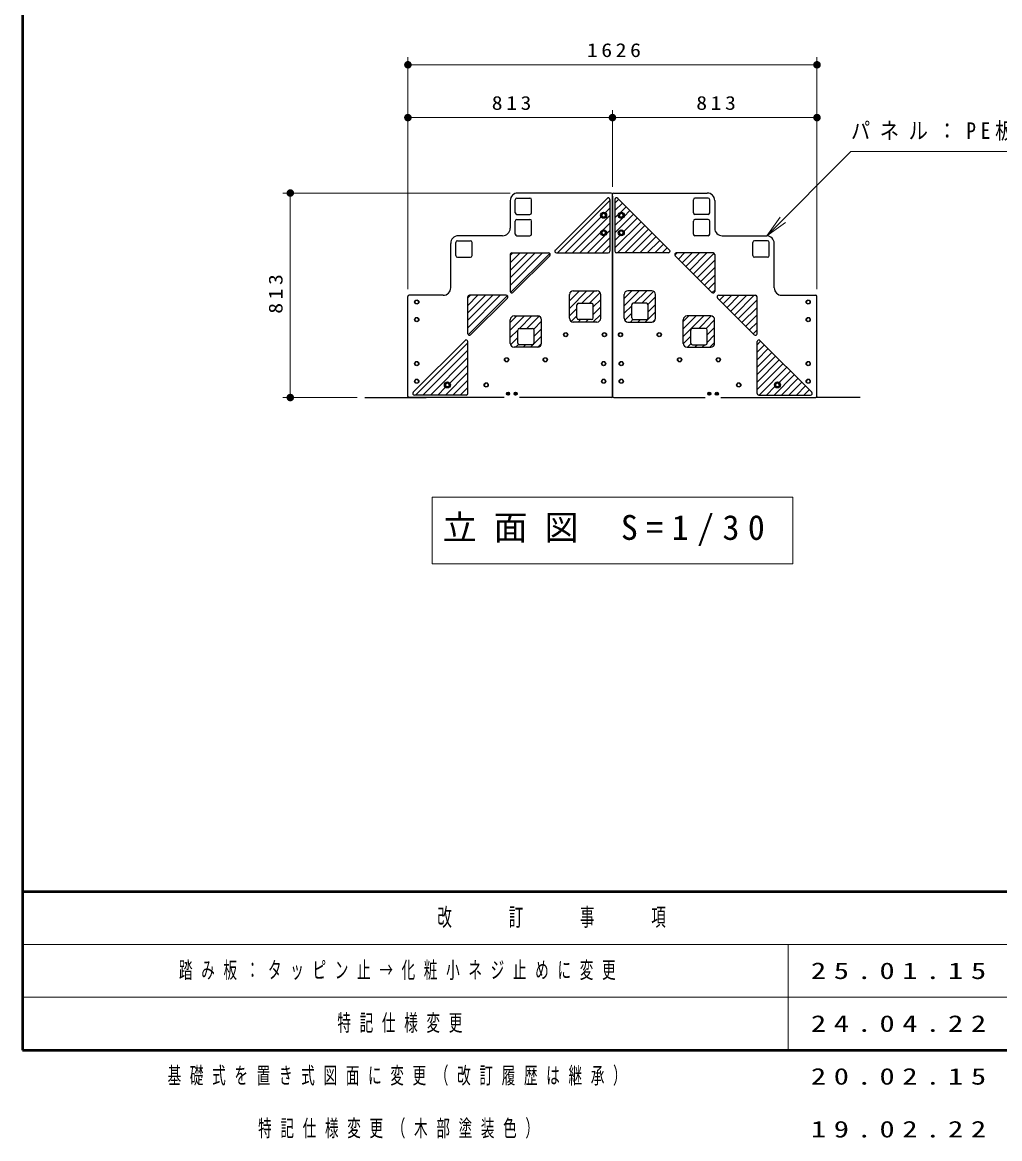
# Model space of a CAD drawing. Units: millimetres on the paper, with parts at other scales. Extents: x -385 to 0, y -12 to 267.
# Drawn here: x -385 to -255.5, y -11.7 to 136.2 of the extents above; entities that cross this region are included whole.
import ezdxf

# ---------------------------------------------------------------- set-up
doc = ezdxf.new("R2010")
doc.units = ezdxf.units.MM
doc.linetypes.add('USER3', pattern=[8, 3, -1, 1, -1, 1, -1])
doc.layers.add('1_30', color=1, linetype='Continuous', lineweight=25)
doc.layers.add('LY_3', color=7, linetype='Continuous', lineweight=13)
doc.layers.add('LY_4', color=7, linetype='Continuous')
doc.styles.add('ＭＳ ゴシック', font='')
doc.styles.get('ＭＳ ゴシック').set_extended_font_data('MS Gothic')

# ---------------------------------------------------------------- blocks, each defined once
blk = doc.blocks.new('filled_dot')
at = {"color": 0, "linetype": 'Continuous', "lineweight": -2, "const_width": 1.25}
blk.add_lwpolyline([(-0.625, 0, 1), (0.625, 0, 1)], format="xyb", close=True, dxfattribs=at)

msp = doc.modelspace()

# ---------------------------------------------------------------- linework, layer by layer
at = {"layer": '1_30', "color": 7, "lineweight": 13}
for p, q in [((-333.904, 124.609), (-333.904, 131.609)), ((-333.904, 130.609), (-279.692, 130.609)), ((-279.692, 100.889), (-279.692, 131.609)), ((-333.904, 100.889), (-333.904, 124.609)), ((-306.798, 114.442), (-306.798, 124.609)), ((-306.798, 114.442), (-306.798, 124.609)), ((-279.692, 100.889), (-279.692, 124.609)), ((-333.904, 123.609), (-306.798, 123.609)), ((-306.798, 123.609), (-279.692, 123.609)), ((-320.351, 113.609), (-350.49, 113.609)), ((-349.49, 86.503), (-349.49, 113.609)), ((-286.359, 107.942), (-284.591, 110.417)), ((-286.359, 107.942), (-284.238, 110.063)), ((-283.884, 109.71), (-286.359, 107.942)), ((-340.63, 86.503), (-350.49, 86.503)), ((-330.698, 73.278), (-330.698, 64.478)), ((-282.898, 73.278), (-330.698, 73.278)), ((-282.898, 64.478), (-282.898, 73.278)), ((-330.698, 64.478), (-282.898, 64.478))]:
    msp.add_line(p, q, dxfattribs=at)
at = {"layer": '1_30'}
for p, q in [((-320.351, 112.609), (-320.351, 108.942)), ((-319.684, 110.992), (-319.684, 112.725)), ((-319.468, 112.942), (-317.734, 112.942)), ((-306.965, 113.609), (-319.351, 113.609)), ((-317.518, 110.992), (-317.518, 112.725)), ((-307.501, 112.905), (-314.367, 106.039)), ((-307.132, 112.752), (-307.132, 105.886)), ((-306.798, 86.669), (-306.798, 113.442)), ((-306.798, 86.669), (-306.798, 113.442)), ((-306.632, 113.609), (-294.245, 113.609)), ((-306.465, 112.752), (-306.465, 105.886)), ((-306.095, 112.905), (-299.229, 106.039)), ((-296.079, 110.992), (-296.079, 112.725)), ((-294.129, 112.942), (-295.862, 112.942)), ((-293.912, 110.992), (-293.912, 112.725)), ((-293.245, 112.609), (-293.245, 108.942)), ((-319.684, 108.159), (-319.684, 109.892)), ((-319.468, 110.775), (-317.734, 110.775)), ((-319.468, 110.109), (-317.734, 110.109)), ((-317.518, 108.159), (-317.518, 109.892)), ((-296.079, 108.159), (-296.079, 109.892)), ((-294.129, 110.775), (-295.862, 110.775)), ((-294.129, 110.109), (-295.862, 110.109)), ((-293.912, 108.159), (-293.912, 109.892)), ((-328.237, 101.056), (-328.237, 106.942)), ((-327.571, 105.325), (-327.571, 107.059)), ((-327.354, 107.275), (-325.621, 107.275)), ((-321.351, 107.942), (-327.237, 107.942)), ((-325.404, 105.325), (-325.404, 107.059)), ((-319.468, 107.942), (-317.734, 107.942)), ((-294.129, 107.942), (-295.862, 107.942)), ((-292.245, 107.942), (-286.359, 107.942)), ((-288.192, 105.325), (-288.192, 107.059)), ((-286.242, 107.275), (-287.976, 107.275)), ((-286.026, 105.325), (-286.026, 107.059)), ((-285.359, 101.056), (-285.359, 106.942)), ((-327.354, 105.109), (-325.621, 105.109)), ((-320.351, 105.453), (-320.351, 100.579)), ((-320.134, 105.669), (-315.26, 105.669)), ((-315.107, 105.3), (-319.981, 100.426)), ((-314.214, 105.669), (-307.348, 105.669)), ((-299.382, 105.669), (-306.248, 105.669)), ((-298.489, 105.3), (-293.615, 100.426)), ((-293.462, 105.669), (-298.336, 105.669)), ((-293.245, 105.453), (-293.245, 100.579)), ((-286.242, 105.109), (-287.976, 105.109)), ((-312.006, 100.653), (-308.857, 100.653)), ((-301.59, 100.653), (-304.74, 100.653)), ((-333.904, 86.669), (-333.904, 99.889)), ((-329.237, 100.056), (-333.737, 100.056)), ((-325.965, 94.965), (-325.965, 99.839)), ((-320.874, 100.056), (-325.748, 100.056)), ((-320.721, 99.686), (-325.595, 94.812)), ((-312.506, 97.003), (-312.506, 100.153)), ((-308.357, 97.003), (-308.357, 100.153)), ((-305.24, 97.003), (-305.24, 100.153)), ((-301.09, 97.003), (-301.09, 100.153)), ((-292.875, 99.686), (-288.001, 94.812)), ((-292.722, 100.056), (-287.848, 100.056)), ((-287.632, 94.965), (-287.632, 99.839)), ((-284.359, 100.056), (-279.859, 100.056)), ((-279.692, 86.669), (-279.692, 99.889)), ((-311.515, 97.053), (-311.515, 98.786)), ((-311.298, 99.003), (-309.565, 99.003)), ((-309.348, 97.053), (-309.348, 98.786)), ((-304.248, 97.053), (-304.248, 98.786)), ((-302.298, 99.003), (-304.032, 99.003)), ((-302.082, 97.053), (-302.082, 98.786)), ((-320.34, 93.669), (-320.34, 96.819)), ((-319.84, 97.319), (-316.69, 97.319)), ((-316.19, 93.669), (-316.19, 96.819)), ((-308.857, 96.503), (-312.006, 96.503)), ((-309.565, 96.836), (-311.298, 96.836)), ((-304.74, 96.503), (-301.59, 96.503)), ((-304.032, 96.836), (-302.298, 96.836)), ((-297.406, 93.669), (-297.406, 96.819)), ((-293.757, 97.319), (-296.906, 97.319)), ((-293.257, 93.669), (-293.257, 96.819)), ((-319.348, 93.719), (-319.348, 95.453)), ((-319.132, 95.669), (-317.398, 95.669)), ((-317.182, 93.719), (-317.182, 95.453)), ((-296.415, 93.719), (-296.415, 95.453)), ((-294.465, 95.669), (-296.198, 95.669)), ((-294.248, 93.719), (-294.248, 95.453)), ((-326.335, 94.072), (-333.201, 87.206)), ((-325.965, 87.053), (-325.965, 93.919)), ((-317.398, 93.503), (-319.132, 93.503)), ((-296.198, 93.503), (-294.465, 93.503)), ((-287.632, 87.053), (-287.632, 93.919)), ((-287.262, 94.072), (-280.396, 87.206)), ((-316.69, 93.169), (-319.84, 93.169)), ((-296.906, 93.169), (-293.757, 93.169)), ((-321.165, 86.503), (-333.737, 86.503)), ((-326.182, 86.836), (-333.048, 86.836)), ((-306.965, 86.503), (-319.098, 86.503)), ((-306.632, 86.503), (-294.498, 86.503)), ((-292.432, 86.503), (-279.859, 86.503)), ((-287.415, 86.836), (-280.549, 86.836))]:
    msp.add_line(p, q, dxfattribs=at)
at = {"layer": '1_30', "color": 2, "lineweight": 13}
for p, q in [((-314.069, 105.669), (-307.132, 112.607)), ((-306.465, 112.284), (-305.969, 112.78)), ((-307.745, 111.004), (-307.132, 111.617)), ((-306.465, 111.294), (-305.474, 112.285)), ((-305.706, 111.062), (-304.979, 111.79)), ((-305.262, 110.517), (-304.484, 111.295)), ((-313.079, 105.669), (-308.299, 110.45)), ((-312.089, 105.669), (-307.132, 110.627)), ((-308.04, 108.729), (-307.132, 109.637)), ((-306.465, 108.324), (-303.989, 110.8)), ((-306.465, 110.304), (-306.024, 110.744)), ((-306.465, 109.314), (-305.479, 110.3)), ((-306.465, 106.344), (-302.999, 109.81)), ((-305.277, 108.522), (-303.494, 110.305)), ((-311.099, 105.669), (-308.358, 108.411)), ((-307.595, 108.184), (-307.132, 108.647)), ((-306.15, 105.669), (-302.504, 109.315)), ((-305.16, 105.669), (-302.009, 108.82)), ((-304.17, 105.669), (-301.514, 108.325)), ((-310.109, 105.669), (-307.812, 107.966)), ((-309.119, 105.669), (-307.132, 107.657)), ((-308.129, 105.669), (-307.132, 106.667)), ((-306.465, 107.334), (-305.817, 107.982)), ((-303.18, 105.669), (-301.019, 107.83)), ((-302.19, 105.669), (-300.524, 107.335)), ((-301.2, 105.669), (-300.029, 106.84)), ((-320.351, 101.367), (-316.049, 105.669)), ((-320.351, 102.357), (-317.039, 105.669)), ((-320.351, 103.347), (-318.029, 105.669)), ((-320.351, 104.337), (-319.019, 105.669)), ((-320.351, 105.327), (-320.009, 105.669)), ((-320.295, 100.433), (-315.115, 105.614)), ((-300.21, 105.669), (-299.534, 106.345)), ((-298.534, 105.365), (-298.23, 105.669)), ((-298.05, 104.86), (-297.24, 105.669)), ((-297.555, 104.365), (-296.25, 105.669)), ((-297.06, 103.87), (-295.26, 105.669)), ((-296.565, 103.375), (-294.27, 105.669)), ((-296.07, 102.88), (-293.327, 105.622)), ((-295.575, 102.385), (-293.245, 104.714)), ((-295.08, 101.89), (-293.245, 103.724)), ((-294.585, 101.395), (-293.245, 102.735)), ((-312.506, 98.323), (-310.176, 100.653)), ((-312.506, 99.313), (-311.166, 100.653)), ((-310.836, 99.003), (-309.186, 100.653)), ((-305.24, 98.66), (-303.247, 100.653)), ((-305.24, 99.65), (-304.237, 100.653)), ((-303.907, 99.003), (-302.257, 100.653)), ((-294.09, 100.9), (-293.245, 101.745)), ((-293.593, 100.407), (-293.245, 100.755)), ((-325.965, 95.754), (-321.663, 100.056)), ((-325.965, 96.744), (-322.653, 100.056)), ((-325.965, 97.734), (-323.643, 100.056)), ((-325.965, 98.723), (-324.633, 100.056)), ((-325.965, 99.713), (-325.623, 100.056)), ((-325.909, 94.82), (-320.729, 100)), ((-312.471, 100.338), (-312.192, 100.617)), ((-309.846, 99.003), (-308.432, 100.417)), ((-309.348, 98.511), (-308.357, 99.503)), ((-302.917, 99.003), (-301.336, 100.583)), ((-302.089, 98.841), (-301.09, 99.84)), ((-292.605, 99.415), (-291.964, 100.056)), ((-292.11, 98.92), (-290.974, 100.056)), ((-291.615, 98.425), (-289.984, 100.056)), ((-291.12, 97.93), (-288.994, 100.056)), ((-290.625, 97.435), (-288.005, 100.056)), ((-290.13, 96.94), (-287.632, 99.439)), ((-312.506, 97.333), (-311.515, 98.324)), ((-309.348, 97.521), (-308.357, 98.513)), ((-305.24, 97.67), (-304.248, 98.661)), ((-305.171, 96.749), (-304.248, 97.671)), ((-302.447, 96.503), (-301.09, 97.86)), ((-302.082, 97.858), (-301.09, 98.85)), ((-289.635, 96.445), (-287.632, 98.449)), ((-320.34, 95.439), (-318.459, 97.319)), ((-320.34, 96.429), (-319.449, 97.319)), ((-319.119, 95.669), (-317.469, 97.319)), ((-318.129, 95.669), (-316.512, 97.287)), ((-317.225, 95.584), (-316.19, 96.619)), ((-312.271, 96.578), (-311.515, 97.334)), ((-311.356, 96.503), (-311.023, 96.836)), ((-310.366, 96.503), (-310.033, 96.836)), ((-309.376, 96.503), (-308.357, 97.523)), ((-304.427, 96.503), (-304.086, 96.843)), ((-303.437, 96.503), (-303.103, 96.836)), ((-301.431, 96.529), (-301.116, 96.844)), ((-297.406, 94.614), (-294.701, 97.319)), ((-297.406, 95.603), (-295.691, 97.319)), ((-297.406, 96.593), (-296.68, 97.319)), ((-295.361, 95.669), (-293.713, 97.317)), ((-294.386, 95.654), (-293.257, 96.784)), ((-289.14, 95.95), (-287.632, 97.459)), ((-288.645, 95.455), (-287.632, 96.469)), ((-320.34, 94.449), (-319.348, 95.441)), ((-317.182, 94.637), (-316.19, 95.629)), ((-294.248, 94.802), (-293.257, 95.794)), ((-294.248, 93.812), (-293.257, 94.804)), ((-288.15, 94.96), (-287.632, 95.479)), ((-332.902, 86.836), (-325.965, 93.774)), ((-320.307, 93.492), (-319.348, 94.451)), ((-319.639, 93.169), (-319.262, 93.547)), ((-318.65, 93.169), (-318.316, 93.503)), ((-317.66, 93.169), (-317.305, 93.524)), ((-317.202, 93.627), (-316.19, 94.639)), ((-316.669, 93.17), (-316.19, 93.649)), ((-297.405, 93.626), (-296.415, 94.615)), ((-296.871, 93.169), (-296.4, 93.64)), ((-295.881, 93.169), (-295.547, 93.503)), ((-294.891, 93.169), (-294.557, 93.503)), ((-293.901, 93.169), (-293.257, 93.814)), ((-287.632, 93.499), (-287.16, 93.97)), ((-287.632, 92.509), (-286.665, 93.476)), ((-331.912, 86.836), (-325.965, 92.784)), ((-330.923, 86.836), (-325.965, 91.794)), ((-287.632, 91.519), (-286.17, 92.981)), ((-287.632, 90.529), (-285.675, 92.486)), ((-287.632, 89.539), (-285.18, 91.991)), ((-328.351, 88.418), (-325.965, 90.804)), ((-287.632, 88.549), (-284.685, 91.496)), ((-287.632, 87.559), (-284.19, 91.001)), ((-287.365, 86.836), (-283.695, 90.506)), ((-328.943, 86.836), (-325.965, 89.814)), ((-327.953, 86.836), (-325.965, 88.824)), ((-285.385, 86.836), (-282.705, 89.516)), ((-284.709, 88.502), (-283.2, 90.011)), ((-284.395, 86.836), (-282.21, 89.021)), ((-329.933, 86.836), (-328.913, 87.856)), ((-326.963, 86.836), (-325.965, 87.834)), ((-286.375, 86.836), (-285.264, 87.947)), ((-283.405, 86.836), (-281.715, 88.526)), ((-282.415, 86.836), (-281.22, 88.031)), ((-281.425, 86.836), (-280.725, 87.536))]:
    msp.add_line(p, q, dxfattribs=at)
at = {"layer": '1_30', "color": 4}
msp.add_line((-306.798, 113.206), (-306.798, 86.669), dxfattribs=at)
msp.add_line((-306.798, 113.206), (-306.798, 86.669), dxfattribs=at)
at = {"layer": '1_30', "color": 7}
for p, q in [((-339.63, 86.503), (-333.737, 86.503)), ((-337.88, 86.503), (-331.49, 86.503)), ((-273.967, 86.503), (-279.859, 86.503))]:
    msp.add_line(p, q, dxfattribs=at)
at = {"layer": '1_30', "color": 4, "lineweight": 13}
for p, q in [((-320.708, 87.003), (-320.67, 87.069)), ((-320.708, 87.003), (-320.67, 87.069)), ((-320.67, 86.936), (-320.708, 87.003)), ((-320.67, 86.936), (-320.708, 87.003)), ((-320.67, 87.069), (-320.593, 87.069)), ((-320.67, 87.069), (-320.593, 87.069)), ((-320.593, 86.936), (-320.67, 86.936)), ((-320.593, 86.936), (-320.67, 86.936)), ((-320.593, 87.069), (-320.555, 87.003)), ((-320.593, 87.069), (-320.555, 87.003)), ((-320.555, 87.003), (-320.593, 86.936)), ((-320.555, 87.003), (-320.593, 86.936)), ((-319.67, 87.069), (-319.708, 87.003)), ((-319.67, 87.069), (-319.708, 87.003)), ((-319.708, 87.003), (-319.67, 86.936)), ((-319.708, 87.003), (-319.67, 86.936)), ((-319.593, 87.069), (-319.67, 87.069)), ((-319.593, 87.069), (-319.67, 87.069)), ((-319.67, 86.936), (-319.593, 86.936)), ((-319.67, 86.936), (-319.593, 86.936)), ((-319.555, 87.003), (-319.593, 87.069)), ((-319.555, 87.003), (-319.593, 87.069)), ((-319.593, 86.936), (-319.555, 87.003)), ((-319.593, 86.936), (-319.555, 87.003)), ((-294.042, 87.003), (-294.003, 87.069)), ((-294.003, 86.936), (-294.042, 87.003)), ((-294.003, 87.069), (-293.926, 87.069)), ((-293.926, 86.936), (-294.003, 86.936)), ((-293.926, 87.069), (-293.888, 87.003)), ((-293.888, 87.003), (-293.926, 86.936)), ((-293.003, 87.069), (-293.042, 87.003)), ((-293.042, 87.003), (-293.003, 86.936)), ((-292.926, 87.069), (-293.003, 87.069)), ((-293.003, 86.936), (-292.926, 86.936)), ((-292.888, 87.003), (-292.926, 87.069)), ((-292.926, 86.936), (-292.888, 87.003))]:
    msp.add_line(p, q, dxfattribs=at)
at = {"layer": '1_30', "color": 7, "lineweight": 13}
msp.add_lwpolyline([(-286.359, 107.942), (-275.193, 119.108), (-242.193, 119.108)], dxfattribs=at)
at = {"layer": '1_30'}
for centre in [(-307.965, 110.669), (-305.632, 110.669), (-307.965, 108.336), (-305.632, 108.336), (-328.665, 88.169), (-284.932, 88.169)]:
    msp.add_circle(centre, 0.4, dxfattribs=at)
at = {"layer": '1_30', "color": 232}
for centre in [(-307.965, 110.669), (-305.632, 110.669), (-307.965, 108.336), (-305.632, 108.336), (-332.737, 99.169), (-280.859, 99.169), (-332.737, 96.836), (-280.859, 96.836), (-312.998, 94.836), (-307.865, 94.836), (-305.732, 94.836), (-300.598, 94.836), (-320.832, 91.503), (-315.698, 91.503), (-297.898, 91.503), (-292.765, 91.503), (-332.737, 91.003), (-307.965, 91.003), (-305.632, 91.003), (-280.859, 91.003), (-332.737, 88.669), (-307.965, 88.669), (-305.632, 88.669), (-280.859, 88.669), (-328.665, 88.169), (-323.532, 88.169), (-290.065, 88.169), (-284.932, 88.169)]:
    msp.add_circle(centre, 0.283, dxfattribs=at)
at = {"layer": '1_30', "color": 232, "lineweight": 13}
for centre in [(-307.965, 110.669), (-305.632, 110.669), (-307.965, 108.336), (-305.632, 108.336), (-332.737, 99.169), (-280.859, 99.169), (-332.737, 96.836), (-280.859, 96.836), (-312.998, 94.836), (-307.865, 94.836), (-305.732, 94.836), (-300.598, 94.836), (-332.737, 91.003), (-320.832, 91.503), (-315.698, 91.503), (-307.965, 91.003), (-305.632, 91.003), (-297.898, 91.503), (-292.765, 91.503), (-280.859, 91.003), (-332.737, 88.669), (-307.965, 88.669), (-305.632, 88.669), (-280.859, 88.669), (-328.665, 88.169), (-323.532, 88.169), (-290.065, 88.169), (-284.932, 88.169)]:
    msp.add_circle(centre, 0.217, dxfattribs=at)
at = {"layer": '1_30', "color": 7}
for centre in [(-320.632, 87.003), (-320.632, 87.003), (-319.632, 87.003), (-319.632, 87.003), (-293.965, 87.003), (-292.965, 87.003)]:
    msp.add_circle(centre, 0.208, dxfattribs=at)
at = {"layer": '1_30', "color": 3}
for centre in [(-320.632, 87.003), (-320.632, 87.003), (-319.632, 87.003), (-319.632, 87.003), (-293.965, 87.003), (-292.965, 87.003)]:
    msp.add_circle(centre, 0.175, dxfattribs=at)
at = {"layer": '1_30', "color": 4, "lineweight": 13}
for centre, radius in [((-320.632, 87.003), 0.136), ((-320.632, 87.003), 0.136), ((-320.632, 87.003), 0.077), ((-320.632, 87.003), 0.077), ((-319.632, 87.003), 0.136), ((-319.632, 87.003), 0.136), ((-319.632, 87.003), 0.077), ((-319.632, 87.003), 0.077), ((-293.965, 87.003), 0.136), ((-293.965, 87.003), 0.077), ((-292.965, 87.003), 0.136), ((-292.965, 87.003), 0.077)]:
    msp.add_circle(centre, radius, dxfattribs=at)
at = {"layer": '1_30'}
for centre, radius, start, end in [((-319.351, 112.609), 1, 90, 180), ((-319.468, 112.725), 0.217, 90, 180), ((-317.734, 112.725), 0.217, 0, 90), ((-307.348, 112.752), 0.217, 0, 135), ((-306.965, 113.442), 0.167, 0, 90), ((-306.632, 113.442), 0.167, 90, 180), ((-306.248, 112.752), 0.217, 45, 180), ((-295.862, 112.725), 0.217, 90, 180), ((-294.245, 112.609), 1, 0, 90), ((-294.129, 112.725), 0.217, 0, 90), ((-319.468, 110.992), 0.217, 180, 270), ((-317.734, 110.992), 0.217, 270, 0), ((-295.862, 110.992), 0.217, 180, 270), ((-294.129, 110.992), 0.217, 270, 0), ((-319.468, 109.892), 0.217, 90, 180), ((-317.734, 109.892), 0.217, 0, 90), ((-295.862, 109.892), 0.217, 90, 180), ((-294.129, 109.892), 0.217, 0, 90), ((-321.351, 108.942), 1, 270, 0), ((-319.468, 108.159), 0.217, 180, 270), ((-317.734, 108.159), 0.217, 270, 0), ((-295.862, 108.159), 0.217, 180, 270), ((-294.129, 108.159), 0.217, 270, 0), ((-292.245, 108.942), 1, 180, 270), ((-327.237, 106.942), 1, 90, 180), ((-327.354, 107.059), 0.217, 90, 180), ((-325.621, 107.059), 0.217, 0, 90), ((-287.976, 107.059), 0.217, 90, 180), ((-286.359, 106.942), 1, 0, 90), ((-286.242, 107.059), 0.217, 0, 90), ((-327.354, 105.325), 0.217, 180, 270), ((-325.621, 105.325), 0.217, 270, 0), ((-320.134, 105.453), 0.217, 90, 180), ((-315.26, 105.453), 0.217, 315, 90), ((-314.214, 105.886), 0.217, 135, 270), ((-307.348, 105.886), 0.217, 270, 0), ((-306.248, 105.886), 0.217, 180, 270), ((-299.382, 105.886), 0.217, 270, 45), ((-298.336, 105.453), 0.217, 90, 225), ((-293.462, 105.453), 0.217, 0, 90), ((-287.976, 105.325), 0.217, 180, 270), ((-286.242, 105.325), 0.217, 270, 0), ((-329.237, 101.056), 1, 270, 0), ((-312.006, 100.153), 0.5, 90, 180), ((-308.857, 100.153), 0.5, 0, 90), ((-304.74, 100.153), 0.5, 90, 180), ((-301.59, 100.153), 0.5, 0, 90), ((-284.359, 101.056), 1, 180, 270), ((-333.737, 99.889), 0.167, 90, 180), ((-325.748, 99.839), 0.217, 90, 180), ((-320.874, 99.839), 0.217, 315, 90), ((-320.134, 100.579), 0.217, 180, 315), ((-293.462, 100.579), 0.217, 225, 0), ((-292.722, 99.839), 0.217, 90, 225), ((-287.848, 99.839), 0.217, 0, 90), ((-279.859, 99.889), 0.167, 0, 90), ((-311.298, 98.786), 0.217, 90, 180), ((-309.565, 98.786), 0.217, 0, 90), ((-304.032, 98.786), 0.217, 90, 180), ((-302.298, 98.786), 0.217, 0, 90), ((-319.84, 96.819), 0.5, 90, 180), ((-316.69, 96.819), 0.5, 0, 90), ((-312.006, 97.003), 0.5, 180, 270), ((-311.298, 97.053), 0.217, 180, 270), ((-309.565, 97.053), 0.217, 270, 0), ((-308.857, 97.003), 0.5, 270, 0), ((-304.74, 97.003), 0.5, 180, 270), ((-304.032, 97.053), 0.217, 180, 270), ((-302.298, 97.053), 0.217, 270, 0), ((-301.59, 97.003), 0.5, 270, 0), ((-296.906, 96.819), 0.5, 90, 180), ((-293.757, 96.819), 0.5, 0, 90), ((-325.748, 94.965), 0.217, 180, 315), ((-319.132, 95.453), 0.217, 90, 180), ((-317.398, 95.453), 0.217, 0, 90), ((-296.198, 95.453), 0.217, 90, 180), ((-294.465, 95.453), 0.217, 0, 90), ((-287.848, 94.965), 0.217, 225, 0), ((-326.182, 93.919), 0.217, 0, 135), ((-319.84, 93.669), 0.5, 180, 270), ((-319.132, 93.719), 0.217, 180, 270), ((-317.398, 93.719), 0.217, 270, 0), ((-316.69, 93.669), 0.5, 270, 0), ((-296.906, 93.669), 0.5, 180, 270), ((-296.198, 93.719), 0.217, 180, 270), ((-294.465, 93.719), 0.217, 270, 0), ((-293.757, 93.669), 0.5, 270, 0), ((-287.415, 93.919), 0.217, 45, 180), ((-333.737, 86.669), 0.167, 180, 270), ((-333.048, 87.053), 0.217, 135, 270), ((-326.182, 87.053), 0.217, 270, 0), ((-306.965, 86.669), 0.167, 270, 0), ((-306.632, 86.669), 0.167, 180, 270), ((-287.415, 87.053), 0.217, 180, 270), ((-280.549, 87.053), 0.217, 270, 45), ((-279.859, 86.669), 0.167, 270, 0)]:
    msp.add_arc(centre, radius, start, end, dxfattribs=at)
at = {"layer": '1_30', "color": 4, "linetype": 'USER3', "lineweight": 13}
for centre, start, end in [((-334.071, 86.669), 270, 0), ((-279.526, 86.669), 180, 270)]:
    msp.add_arc(centre, 0.167, start, end, dxfattribs=at)
at = {"layer": 'LY_3', "lineweight": 50}
for p, q in [((-385, 267), (-385, 0)), ((-385, 21), (0, 21)), ((-385, 0), (0, 0))]:
    msp.add_line(p, q, dxfattribs=at)
at = {"layer": 'LY_3'}
for p, q in [((-385, 14), (-243.5, 14)), ((-283.5, 14), (-283.5, 0)), ((-385, 7), (-243.5, 7))]:
    msp.add_line(p, q, dxfattribs=at)

# ---------------------------------------------------------------- block references
at = {"layer": '1_30', "color": 7, "lineweight": 13, "xscale": 0.4, "yscale": 0.4}
for p in [(-333.904, 130.609), (-333.904, 123.609), (-306.798, 123.609)]:
    msp.add_blockref('filled_dot', p, dxfattribs=at)
for p, rotation in [((-279.692, 130.609), 180), ((-306.798, 123.609), 180), ((-279.692, 123.609), 180), ((-349.49, 113.609), 270), ((-349.49, 86.503), 90)]:
    msp.add_blockref('filled_dot', p, dxfattribs=dict(at, rotation=rotation))

# ---------------------------------------------------------------- texts
at = {"layer": '1_30', "color": 7, "style": 'ＭＳ ゴシック'}
for s, insert, char_height, attachment_point in [('\\T1.33;\\W1.15;1626', (-306.37, 131.609), 1.833, 8), ('\\T1.33;\\W1.15;813', (-319.934, 124.609), 1.833, 8), ('\\T1.33;\\W1.15;813', (-292.829, 124.609), 1.833, 8), ('\\T1.5;\\W0.85;パネル：PE板\u300019t', (-275.193, 121.758), 2.199, 4), ('\\T1.5;立面図\\~S=1/30', (-329.298, 68.878), 3.299, 4)]:
    msp.add_mtext(s, dxfattribs=dict(at, insert=insert, char_height=char_height, attachment_point=attachment_point))
at = {"layer": '1_30', "color": 7, "insert": (-350.49, 100.472), "char_height": 1.833, "attachment_point": 8, "rotation": 90, "style": 'ＭＳ ゴシック'}
msp.add_mtext('\\T1.33;\\W1.15;813', dxfattribs=at)
at = {"layer": 'LY_3', "color": 4, "insert": (-314.25, 17.5), "char_height": 2.346, "attachment_point": 5, "style": 'ＭＳ ゴシック'}
msp.add_mtext('\\T1.64;\\W0.6;改\u3000\u3000訂\u3000\u3000事\u3000\u3000項', dxfattribs=at)
at = {"layer": 'LY_4', "char_height": 2.199, "attachment_point": 4, "style": 'ＭＳ ゴシック'}
for s, insert in [('\\T1.64;\\W0.6;踏み板：タッピン止→化粧小ネジ止めに変更', (-364.25, 10.5)), ('\\T1.5;\\W1.35;25.01.15', (-280.5, 10.5)), ('\\T1.64;\\W0.6;特記仕様変更', (-343.25, 3.5)), ('\\T1.5;\\W1.35;24.04.22', (-280.5, 3.5)), ('\\T1.64;\\W0.6;基礎式を置き式図面に変更（改訂履歴は継承）', (-365.75, -3.5)), ('\\T1.5;\\W1.35;20.02.15', (-280.5, -3.5)), ('\\T1.64;\\W0.6;特記仕様変更（木部塗装色）', (-353.75, -10.5)), ('\\T1.5;\\W1.35;19.02.22', (-280.5, -10.5))]:
    msp.add_mtext(s, dxfattribs=dict(at, insert=insert))

doc.saveas('drawing.dxf')
